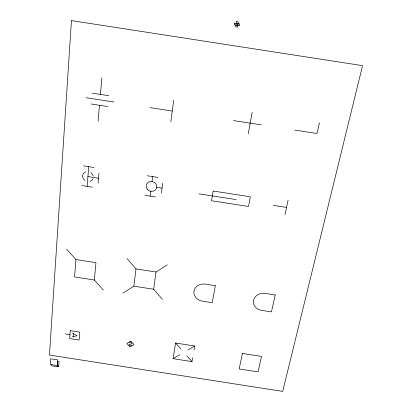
<?xml version="1.0" encoding="UTF-8"?>
<svg xmlns="http://www.w3.org/2000/svg" width="412" height="412" viewBox="0 0 412 412"><rect width="100%" height="100%" fill="white"/><g stroke="black" fill="none" stroke-linecap="round" stroke-linejoin="round"><path stroke-width="0.62" d="M51.747 364.708L51.67 365.841L57.958 366.819L58.041 365.691L50.295 364.471L50.676 358.78L57.649 359.867L57.237 365.552M66.584 249.131L75.947 259.55L74.557 276.936L94.333 280.011L103.361 290.063M73.393 336.671L73.635 333.705M87.107 186.363L88.75 166.675M98.087 121.298L99.477 105.276M100.42 94.41L101.857 77.837M98.066 183.124L98.957 173.292M94.333 280.011L95.96 262.66L75.947 259.55M123.013 293.123L133.879 286.165L135.991 268.887L126.994 258.52M150.231 196.163L150.838 191.317M152.069 181.537L152.687 176.599M161.396 192.955L162.694 183.185M170.846 121.787L173.71 100.209M162.333 299.241L153.661 289.245L156.009 271.997L167.277 264.787M192.646 357.74L191.982 361.607L173.102 358.667L175.574 343.026L194.665 346.003L193.99 349.937M237.77 25.379L238.054 23.68M248.24 133.787L252.165 112.363M284.965 214.616L288.117 200.139M319.439 122.786L317.008 133.503L294.734 130.053M173.102 358.667L179.787 354.737M187.872 349.989L194.665 346.003M72.167 336.98L77.07 335.744L72.486 333.025M236.297 23.299L238.038 23.566M235.983 25.214L237.719 25.482M92.051 93.117L108.794 95.708M86.041 97.706L113.851 102.016M150.014 107.62L172.268 111.07M233.486 120.561L261.321 124.872M91.165 103.989L107.795 106.564M83.42 165.845L94.075 167.499M147.362 175.77L158.017 177.423M87.926 176.583L98.509 178.226M156.745 187.264L162.04 188.088M199.114 193.841L236.194 199.599M273.285 205.356L286.536 207.411M81.849 185.544L92.37 187.177M144.967 195.345L155.494 196.982M135.991 268.887L156.009 271.997M133.879 286.165L153.661 289.245M65.214 333.895L69.958 334.637M175.574 343.026L180.739 348.882M186.893 355.844L191.982 361.607M92.942 178.607A5.423 4.867 27.4 0 1 90.12 181.27M85.011 180.477A5.423 4.867 27.4 0 1 82.632 175.749A5.423 4.867 27.4 0 1 85.717 171.861M90.851 172.659A5.423 4.867 27.4 0 1 93.153 176.145M131.49 345.277A0.932 0.767 12.5 0 1 130.63 345.57A34.763 27.98 12 0 0 129.847 345.467A0.747 0.618 12.5 0 1 129.461 344.314A0.989 0.814 12.5 0 1 129.914 344.2A5.979 4.934 12.7 0 0 131.196 344.03A0.881 0.726 12.5 0 0 131.758 343.242A0.778 0.639 12.5 0 0 131.413 342.794A1.437 1.184 12.5 0 0 130.625 342.557A4.882 4.007 12.4 0 0 129.996 342.563A0.942 0.778 12.6 0 0 129.353 342.866M71.456 20.6L49.45 355.056L282.694 391.4L362.55 65.647L71.456 20.6M57.665 361.18L57.309 366.15L58.695 366.366L59.06 361.396L57.665 361.18M70.272 330.666L69.643 338.576L79.099 340.049L79.784 332.149L70.272 330.666M234.51 23.134L234.232 24.833L239.506 25.647L239.789 23.953L234.51 23.134M236.581 21.594L235.705 26.909L237.441 27.182L238.316 21.867L236.581 21.594M213.169 191.019L211.547 200.742L248.513 206.484L250.372 196.797L213.169 191.019M215.306 285.665L212.252 302.696L202.39 301.162A10.048 8.647 6.2 0 1 193.934 291.093A10.048 8.647 6.2 0 1 205.325 284.11L215.306 285.665M242.416 353.439L239.176 368.956L258.061 371.897L261.517 356.411L242.416 353.439M275.221 294.982L271.446 311.905L261.579 310.37A10.094 8.611 -0.3 0 1 253.483 300.353A10.094 8.611 -0.3 0 1 265.235 293.426L275.221 294.982M130.805 341.1L126.881 343.5L130.068 346.997L133.998 344.607L130.805 341.1M147.424 189.479A5.371 4.918 17.6 0 0 156.493 188.284A5.371 4.918 17.6 0 0 150.442 181.517A5.371 4.918 17.6 0 0 147.424 189.479"/></g></svg>
